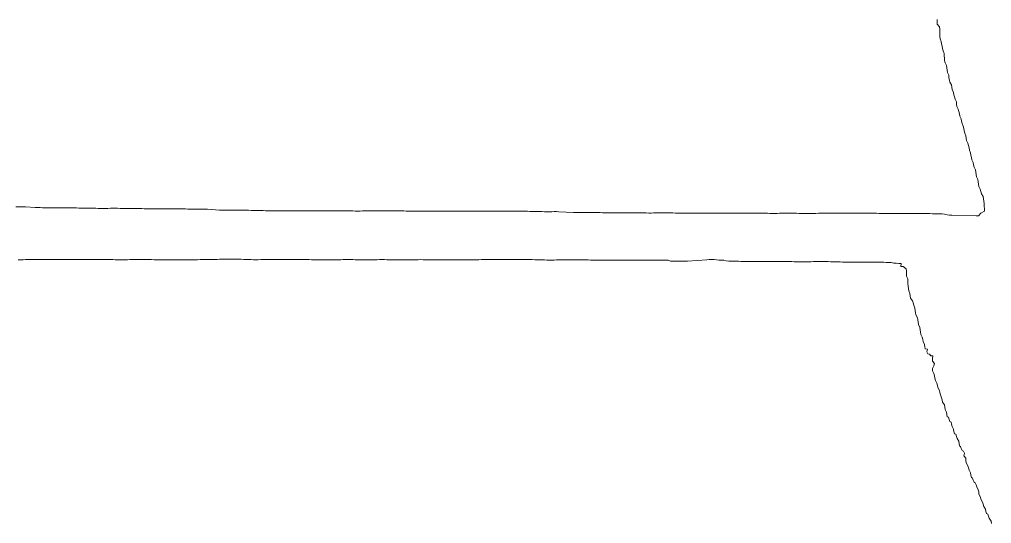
# Model space of a CAD drawing. Extents: x -16 to 11205, y -14909 to 147.
# Drawn here: x 5584.5 to 5985.4, y -6819 to -6611 of the extents above; entities that cross this region are included whole.
import ezdxf

# ---------------------------------------------------------------- set-up
doc = ezdxf.new("R2010")
doc.units = 0
doc.layers.get('0').update_dxf_attribs({"color": 1, "linetype": 'CONTINUOUS', "lineweight": 15, "true_color": 0xff0000})

msp = doc.modelspace()

# ---------------------------------------------------------------- linework, layer by layer
for p, q in [((5963, -6612), (5963, -6611)), ((5963, -6613), (5963, -6612)), ((5963.93, -6614.02), (5963, -6613)), ((5964.1, -6614.98), (5963.93, -6614.02)), ((5964.09, -6616.99), (5964.11, -6615.99)), ((5964.13, -6617.99), (5964.09, -6616.99)), ((5964.11, -6615.99), (5964.1, -6614.98)), ((5964.22, -6618.97), (5964.13, -6617.99)), ((5964.68, -6620.06), (5964.22, -6618.97)), ((5964.79, -6621.04), (5964.68, -6620.06)), ((5964.97, -6622.01), (5964.79, -6621.04)), ((5965.21, -6622.95), (5964.97, -6622.01)), ((5965.41, -6623.91), (5965.21, -6622.95)), ((5965.88, -6625.02), (5965.41, -6623.91)), ((5965.9, -6626.02), (5965.88, -6625.02)), ((5965.95, -6627.01), (5965.9, -6626.02)), ((5966.05, -6627.99), (5965.95, -6627.01)), ((5966.21, -6628.96), (5966.05, -6627.99)), ((5966.78, -6630.05), (5966.21, -6628.96)), ((5966.97, -6631.01), (5966.78, -6630.05)), ((5967.14, -6631.97), (5966.97, -6631.01)), ((5967.28, -6632.94), (5967.14, -6631.97)), ((5967.75, -6634.06), (5967.28, -6632.94)), ((5967.85, -6635.04), (5967.75, -6634.06)), ((5968, -6636), (5967.85, -6635.04)), ((5968.21, -6636.94), (5968, -6636)), ((5968.9, -6638.03), (5968.21, -6636.94)), ((5969.08, -6638.98), (5968.9, -6638.03)), ((5969.17, -6639.96), (5969.08, -6638.98)), ((5969.65, -6641.1), (5969.17, -6639.96)), ((5969.81, -6642.06), (5969.65, -6641.1)), ((5970.07, -6642.98), (5969.81, -6642.06)), ((5970.33, -6643.9), (5970.07, -6642.98)), ((5970.92, -6645.02), (5970.33, -6643.9)), ((5971, -6646), (5970.92, -6645.02)), ((5971.1, -6646.97), (5971, -6646)), ((5971.7, -6648.09), (5971.1, -6646.97)), ((5971.93, -6649.02), (5971.7, -6648.09)), ((5972.12, -6649.96), (5971.93, -6649.02)), ((5972.28, -6650.92), (5972.12, -6649.96)), ((5972.83, -6652.05), (5972.28, -6650.92)), ((5973.02, -6652.99), (5972.83, -6652.05)), ((5973.22, -6653.94), (5973.02, -6652.99)), ((5973.76, -6655.07), (5973.22, -6653.94)), ((5973.93, -6656.02), (5973.76, -6655.07)), ((5974.12, -6656.97), (5973.93, -6656.02)), ((5974.32, -6657.91), (5974.12, -6656.97)), ((5974.85, -6659.04), (5974.32, -6657.91)), ((5974.97, -6660.01), (5974.85, -6659.04)), ((5975.09, -6660.97), (5974.97, -6660.01)), ((5975.63, -6662.11), (5975.09, -6660.97)), ((5975.9, -6663.03), (5975.63, -6662.11)), ((5976.14, -6663.96), (5975.9, -6663.03)), ((5976.3, -6664.92), (5976.14, -6663.96)), ((5976.77, -6666.06), (5976.3, -6664.92)), ((5976.91, -6667.02), (5976.77, -6666.06)), ((5977.08, -6667.98), (5976.91, -6667.02)), ((5977.27, -6668.92), (5977.08, -6667.98)), ((5977.82, -6670.05), (5977.27, -6668.92)), ((5978, -6671), (5977.82, -6670.05)), ((5978.2, -6671.94), (5978, -6671)), ((5978.77, -6673.06), (5978.2, -6671.94)), ((5978.95, -6674.01), (5978.77, -6673.06)), ((5979.11, -6674.97), (5978.95, -6674.01)), ((5979.25, -6675.94), (5979.11, -6674.97)), ((5979.73, -6677.06), (5979.25, -6675.94)), ((5979.87, -6678.03), (5979.73, -6677.06)), ((5980.02, -6678.99), (5979.87, -6678.03)), ((5980.18, -6679.95), (5980.02, -6678.99)), ((5980.77, -6681.07), (5980.18, -6679.95)), ((5981.02, -6681.99), (5980.77, -6681.07)), ((5981.27, -6682.92), (5981.02, -6681.99)), ((5981.88, -6684.03), (5981.27, -6682.92)), ((5982.04, -6684.99), (5981.88, -6684.03)), ((5982.19, -6685.97), (5982.04, -6684.99)), ((5982.33, -6686.98), (5982.19, -6685.97)), ((5982.42, -6688.02), (5982.33, -6686.98)), ((5583, -6688.34), (5586, -6688.36)), ((5586, -6688.36), (5587, -6688.36)), ((5587, -6688.36), (5591, -6688.65)), ((5591, -6688.65), (5592, -6688.65)), ((5592, -6688.65), (5593, -6688.65)), ((5593, -6688.65), (5594.01, -6688.67)), ((5594.01, -6688.67), (5595.01, -6688.69)), ((5595.01, -6688.69), (5596.01, -6688.71)), ((5596.01, -6688.71), (5597.01, -6688.73)), ((5597.01, -6688.73), (5598, -6688.75)), ((5598, -6688.75), (5599, -6688.77)), ((5599, -6688.77), (5600, -6688.77)), ((5600, -6688.77), (5601, -6688.76)), ((5601, -6688.76), (5602, -6688.76)), ((5602, -6688.76), (5603, -6688.76)), ((5603, -6688.76), (5604, -6688.77)), ((5604, -6688.77), (5605, -6688.78)), ((5605, -6688.78), (5606, -6688.79)), ((5606, -6688.79), (5607, -6688.8)), ((5607, -6688.8), (5608, -6688.8)), ((5608, -6688.8), (5609, -6688.81)), ((5609, -6688.81), (5610, -6688.82)), ((5610, -6688.82), (5611, -6688.84)), ((5611, -6688.84), (5612, -6688.85)), ((5612, -6688.85), (5613, -6688.87)), ((5613, -6688.87), (5614, -6688.89)), ((5614, -6688.89), (5615, -6688.91)), ((5615, -6688.91), (5616, -6688.93)), ((5616, -6688.93), (5617, -6688.95)), ((5617, -6688.95), (5618, -6688.95)), ((5618, -6688.95), (5619, -6688.95)), ((5619, -6688.95), (5620, -6688.95)), ((5620, -6688.95), (5621, -6688.94)), ((5621, -6688.94), (5622, -6688.93)), ((5622, -6688.93), (5623, -6688.92)), ((5623, -6688.92), (5624, -6688.92)), ((5624, -6688.92), (5625, -6688.93)), ((5625, -6688.93), (5626, -6688.95)), ((5626, -6688.95), (5627, -6688.97)), ((5627, -6688.97), (5628, -6688.99)), ((5628, -6688.99), (5629, -6689)), ((5629, -6689), (5630, -6689.01)), ((5630, -6689.01), (5631, -6689.02)), ((5631, -6689.02), (5632, -6689.03)), ((5632, -6689.03), (5633, -6689.04)), ((5633, -6689.04), (5634, -6689.05)), ((5634, -6689.05), (5635, -6689.06)), ((5635, -6689.06), (5636, -6689.08)), ((5636, -6689.08), (5637, -6689.09)), ((5637, -6689.09), (5638, -6689.09)), ((5638, -6689.09), (5639, -6689.1)), ((5639, -6689.1), (5640, -6689.1)), ((5640, -6689.1), (5641, -6689.11)), ((5641, -6689.11), (5642, -6689.12)), ((5642, -6689.12), (5643, -6689.13)), ((5643, -6689.13), (5644, -6689.13)), ((5644, -6689.13), (5645, -6689.14)), ((5645, -6689.14), (5646, -6689.14)), ((5646, -6689.14), (5647, -6689.14)), ((5647, -6689.14), (5648, -6689.16)), ((5648, -6689.16), (5649, -6689.17)), ((5649, -6689.17), (5650, -6689.19)), ((5650, -6689.19), (5651, -6689.19)), ((5651, -6689.19), (5652, -6689.19)), ((5652, -6689.19), (5653, -6689.19)), ((5653, -6689.19), (5654, -6689.22)), ((5654, -6689.22), (5655, -6689.23)), ((5655, -6689.23), (5655.99, -6689.24)), ((5655.99, -6689.24), (5656.99, -6689.25)), ((5656.99, -6689.25), (5657.99, -6689.27)), ((5657.99, -6689.27), (5658.99, -6689.29)), ((5658.99, -6689.29), (5659.99, -6689.31)), ((5659.99, -6689.31), (5660.99, -6689.32)), ((5660.99, -6689.32), (5661.99, -6689.34)), ((5661.99, -6689.34), (5667, -6689.71)), ((5667, -6689.71), (5668, -6689.71)), ((5668, -6689.71), (5669, -6689.71)), ((5669, -6689.71), (5670, -6689.7)), ((5670, -6689.7), (5671, -6689.7)), ((5671, -6689.7), (5672, -6689.7)), ((5672, -6689.7), (5673, -6689.71)), ((5673, -6689.71), (5674, -6689.72)), ((5674, -6689.72), (5675, -6689.73)), ((5675, -6689.73), (5676, -6689.72)), ((5676, -6689.72), (5677, -6689.73)), ((5677, -6689.73), (5678, -6689.74)), ((5678, -6689.74), (5679, -6689.76)), ((5679, -6689.76), (5680, -6689.77)), ((5680, -6689.77), (5681.01, -6689.78)), ((5681.01, -6689.78), (5682.01, -6689.79)), ((5682.01, -6689.79), (5683.01, -6689.82)), ((5683.01, -6689.82), (5684, -6689.86)), ((5684, -6689.86), (5685, -6689.9)), ((5685, -6689.9), (5686, -6689.92)), ((5686, -6689.92), (5687, -6689.93)), ((5687, -6689.93), (5688, -6689.94)), ((5688, -6689.94), (5689, -6689.95)), ((5689, -6689.95), (5690, -6689.96)), ((5690, -6689.96), (5691, -6689.98)), ((5691, -6689.98), (5692, -6690)), ((5692, -6690), (5693, -6690)), ((5693, -6690), (5694, -6690)), ((5694, -6690), (5695, -6689.99)), ((5695, -6689.99), (5696, -6689.96)), ((5696, -6689.96), (5697, -6689.95)), ((5697, -6689.95), (5698, -6689.94)), ((5698, -6689.94), (5699, -6689.93)), ((5699, -6689.93), (5700, -6689.93)), ((5700, -6689.93), (5701, -6689.93)), ((5701, -6689.93), (5702, -6689.93)), ((5702, -6689.93), (5703, -6689.95)), ((5703, -6689.95), (5704, -6689.97)), ((5704, -6689.97), (5705, -6689.98)), ((5705, -6689.98), (5706, -6689.99)), ((5706, -6689.99), (5707, -6690.01)), ((5707, -6690.01), (5708, -6690.02)), ((5708, -6690.02), (5709, -6690.02)), ((5709, -6690.02), (5710, -6690.01)), ((5710, -6690.01), (5711, -6689.99)), ((5711, -6689.99), (5712, -6689.97)), ((5712, -6689.97), (5713, -6689.97)), ((5713, -6689.97), (5714, -6689.98)), ((5714, -6689.98), (5715, -6689.99)), ((5715, -6689.99), (5716, -6690)), ((5716, -6690), (5717, -6690)), ((5717, -6690), (5718, -6689.99)), ((5718, -6689.99), (5719, -6689.99)), ((5719, -6689.99), (5720, -6690)), ((5720, -6690), (5721, -6690.01)), ((5721, -6690.01), (5722, -6690.03)), ((5722, -6690.03), (5723, -6690.04)), ((5723, -6690.04), (5724, -6690.05)), ((5724, -6690.05), (5725, -6690.04)), ((5725, -6690.04), (5726, -6690.03)), ((5726, -6690.03), (5727, -6690)), ((5727, -6690), (5728, -6689.98)), ((5728, -6689.98), (5729, -6689.96)), ((5729, -6689.96), (5730, -6689.95)), ((5730, -6689.95), (5731, -6689.95)), ((5731, -6689.95), (5732, -6689.94)), ((5732, -6689.94), (5733, -6689.94)), ((5733, -6689.94), (5734, -6689.93)), ((5734, -6689.93), (5735, -6689.94)), ((5735, -6689.94), (5736, -6689.93)), ((5736, -6689.93), (5737, -6689.93)), ((5737, -6689.93), (5738, -6689.93)), ((5738, -6689.93), (5739, -6689.94)), ((5739, -6689.94), (5740, -6689.96)), ((5740, -6689.96), (5741, -6689.98)), ((5741, -6689.98), (5742, -6690)), ((5742, -6690), (5743, -6690.01)), ((5743, -6690.01), (5744, -6690.04)), ((5744, -6690.04), (5745, -6690.06)), ((5745, -6690.06), (5746, -6690.1)), ((5746, -6690.1), (5747, -6690.12)), ((5747, -6690.12), (5748, -6690.13)), ((5748, -6690.13), (5749, -6690.11)), ((5749, -6690.11), (5750, -6690.09)), ((5750, -6690.09), (5751, -6690.07)), ((5751, -6690.07), (5752, -6690.07)), ((5752, -6690.07), (5753, -6690.07)), ((5753, -6690.07), (5754, -6690.07)), ((5754, -6690.07), (5755, -6690.07)), ((5755, -6690.07), (5756, -6690.07)), ((5756, -6690.07), (5757, -6690.07)), ((5757, -6690.07), (5758, -6690.07)), ((5758, -6690.07), (5759, -6690.07)), ((5759, -6690.07), (5760, -6690.06)), ((5760, -6690.06), (5761, -6690.06)), ((5761, -6690.06), (5762, -6690.05)), ((5762, -6690.05), (5763, -6690.06)), ((5763, -6690.06), (5764, -6690.06)), ((5764, -6690.06), (5765, -6690.06)), ((5765, -6690.06), (5766, -6690.06)), ((5766, -6690.06), (5767, -6690.06)), ((5767, -6690.06), (5768, -6690.05)), ((5768, -6690.05), (5769, -6690.05)), ((5769, -6690.05), (5770, -6690.05)), ((5770, -6690.05), (5771, -6690.05)), ((5771, -6690.05), (5772, -6690.05)), ((5772, -6690.05), (5773, -6690.06)), ((5773, -6690.06), (5774, -6690.07)), ((5774, -6690.07), (5775, -6690.06)), ((5775, -6690.06), (5776, -6690.05)), ((5776, -6690.05), (5777, -6690.05)), ((5777, -6690.05), (5778, -6690.04)), ((5778, -6690.04), (5779, -6690.05)), ((5779, -6690.05), (5780, -6690.06)), ((5780, -6690.06), (5781, -6690.07)), ((5781, -6690.07), (5782, -6690.07)), ((5782, -6690.07), (5783, -6690.07)), ((5783, -6690.07), (5784, -6690.07)), ((5784, -6690.07), (5785, -6690.07)), ((5785, -6690.07), (5786, -6690.08)), ((5786, -6690.08), (5787, -6690.09)), ((5787, -6690.09), (5788, -6690.09)), ((5788, -6690.09), (5789, -6690.09)), ((5789, -6690.09), (5790, -6690.09)), ((5790, -6690.09), (5791, -6690.1)), ((5791, -6690.1), (5792, -6690.11)), ((5792, -6690.11), (5793, -6690.13)), ((5793, -6690.13), (5794, -6690.15)), ((5794, -6690.15), (5794.99, -6690.18)), ((5794.99, -6690.18), (5795.99, -6690.21)), ((5795.99, -6690.21), (5796.99, -6690.23)), ((5796.99, -6690.23), (5797.99, -6690.26)), ((5797.99, -6690.26), (5798.99, -6690.29)), ((5798.99, -6690.29), (5799.99, -6690.31)), ((5799.99, -6690.31), (5801, -6690.32)), ((5801, -6690.32), (5802, -6690.32)), ((5802, -6690.32), (5803, -6690.32)), ((5803, -6690.32), (5804, -6690.32)), ((5804, -6690.32), (5805, -6690.31)), ((5805, -6690.31), (5806, -6690.31)), ((5806, -6690.31), (5807, -6690.32)), ((5807, -6690.32), (5813, -6690.69)), ((5813, -6690.69), (5814, -6690.69)), ((5814, -6690.69), (5815, -6690.67)), ((5815, -6690.67), (5816, -6690.67)), ((5816, -6690.67), (5817, -6690.66)), ((5817, -6690.66), (5818, -6690.66)), ((5818, -6690.66), (5819, -6690.67)), ((5819, -6690.67), (5820, -6690.68)), ((5820, -6690.68), (5821, -6690.68)), ((5821, -6690.68), (5822, -6690.69)), ((5822, -6690.69), (5823.01, -6690.7)), ((5823.01, -6690.7), (5824.01, -6690.72)), ((5824.01, -6690.72), (5825.01, -6690.75)), ((5825.01, -6690.75), (5826.01, -6690.78)), ((5826.01, -6690.78), (5827, -6690.8)), ((5827, -6690.8), (5828, -6690.82)), ((5828, -6690.82), (5829, -6690.82)), ((5829, -6690.82), (5830, -6690.81)), ((5830, -6690.81), (5831, -6690.79)), ((5831, -6690.79), (5832, -6690.79)), ((5832, -6690.79), (5833, -6690.79)), ((5833, -6690.79), (5834, -6690.79)), ((5834, -6690.79), (5835, -6690.79)), ((5835, -6690.79), (5836, -6690.79)), ((5836, -6690.79), (5837, -6690.79)), ((5837, -6690.79), (5838, -6690.8)), ((5838, -6690.8), (5839, -6690.81)), ((5839, -6690.81), (5840, -6690.82)), ((5840, -6690.82), (5841, -6690.83)), ((5841, -6690.83), (5842, -6690.84)), ((5842, -6690.84), (5843, -6690.86)), ((5843, -6690.86), (5844, -6690.87)), ((5844, -6690.87), (5845, -6690.87)), ((5845, -6690.87), (5846, -6690.86)), ((5846, -6690.86), (5847, -6690.84)), ((5847, -6690.84), (5848, -6690.83)), ((5848, -6690.83), (5849, -6690.82)), ((5849, -6690.82), (5850, -6690.81)), ((5850, -6690.81), (5851, -6690.81)), ((5851, -6690.81), (5852, -6690.81)), ((5852, -6690.81), (5853, -6690.83)), ((5853, -6690.83), (5854, -6690.85)), ((5854, -6690.85), (5855, -6690.88)), ((5855, -6690.88), (5856, -6690.92)), ((5856, -6690.92), (5857, -6690.94)), ((5857, -6690.94), (5858, -6690.96)), ((5858, -6690.96), (5859, -6690.97)), ((5859, -6690.97), (5860, -6690.97)), ((5860, -6690.97), (5861, -6690.97)), ((5861, -6690.97), (5862, -6690.96)), ((5862, -6690.96), (5863, -6690.96)), ((5863, -6690.96), (5864, -6690.96)), ((5864, -6690.96), (5865, -6690.95)), ((5865, -6690.95), (5866, -6690.95)), ((5866, -6690.95), (5867, -6690.94)), ((5867, -6690.94), (5868, -6690.92)), ((5868, -6690.92), (5869, -6690.91)), ((5869, -6690.91), (5870, -6690.9)), ((5870, -6690.9), (5871, -6690.89)), ((5871, -6690.89), (5872, -6690.88)), ((5872, -6690.88), (5873, -6690.88)), ((5873, -6690.88), (5874, -6690.88)), ((5874, -6690.88), (5875, -6690.88)), ((5875, -6690.88), (5876, -6690.88)), ((5876, -6690.88), (5877, -6690.89)), ((5877, -6690.89), (5878, -6690.9)), ((5878, -6690.9), (5879, -6690.92)), ((5879, -6690.92), (5880, -6690.94)), ((5880, -6690.94), (5881, -6690.94)), ((5881, -6690.94), (5882, -6690.94)), ((5882, -6690.94), (5883, -6690.94)), ((5883, -6690.94), (5884, -6690.94)), ((5884, -6690.94), (5885, -6690.94)), ((5885, -6690.94), (5886, -6690.94)), ((5886, -6690.94), (5887, -6690.93)), ((5887, -6690.93), (5888, -6690.94)), ((5888, -6690.94), (5889, -6690.94)), ((5889, -6690.94), (5890, -6690.95)), ((5890, -6690.95), (5891, -6690.97)), ((5891, -6690.97), (5892, -6690.99)), ((5892, -6690.99), (5893, -6691)), ((5893, -6691), (5894, -6691.01)), ((5894, -6691.01), (5895, -6691.01)), ((5895, -6691.01), (5896, -6691.01)), ((5896, -6691.01), (5897, -6691.01)), ((5897, -6691.01), (5898, -6691)), ((5898, -6691), (5899, -6690.99)), ((5899, -6690.99), (5900, -6690.98)), ((5900, -6690.98), (5901, -6690.97)), ((5901, -6690.97), (5902, -6690.97)), ((5902, -6690.97), (5903, -6690.97)), ((5903, -6690.97), (5904, -6690.98)), ((5904, -6690.98), (5905, -6691)), ((5905, -6691), (5906, -6691.02)), ((5906, -6691.02), (5907, -6691.03)), ((5907, -6691.03), (5908, -6691.04)), ((5908, -6691.04), (5909, -6691.05)), ((5909, -6691.05), (5910, -6691.05)), ((5910, -6691.05), (5911, -6691.03)), ((5911, -6691.03), (5912, -6691.02)), ((5912, -6691.02), (5913, -6691.01)), ((5913, -6691.01), (5914, -6691)), ((5914, -6691), (5915, -6690.98)), ((5915, -6690.98), (5916, -6690.97)), ((5916, -6690.97), (5917, -6690.95)), ((5917, -6690.95), (5918, -6690.93)), ((5918, -6690.93), (5919, -6690.92)), ((5919, -6690.92), (5920, -6690.9)), ((5920, -6690.9), (5921, -6690.89)), ((5921, -6690.89), (5922, -6690.88)), ((5922, -6690.88), (5923, -6690.89)), ((5923, -6690.89), (5924, -6690.9)), ((5924, -6690.9), (5925, -6690.92)), ((5925, -6690.92), (5926, -6690.94)), ((5926, -6690.94), (5927, -6690.95)), ((5927, -6690.95), (5928, -6690.96)), ((5928, -6690.96), (5929, -6690.97)), ((5929, -6690.97), (5930, -6690.97)), ((5930, -6690.97), (5931, -6690.96)), ((5931, -6690.96), (5932, -6690.96)), ((5932, -6690.96), (5933, -6690.96)), ((5933, -6690.96), (5934, -6690.96)), ((5934, -6690.96), (5935, -6690.97)), ((5935, -6690.97), (5936, -6690.97)), ((5936, -6690.97), (5937, -6690.97)), ((5937, -6690.97), (5938, -6690.99)), ((5938, -6690.99), (5939, -6691.01)), ((5939, -6691.01), (5940, -6691.02)), ((5940, -6691.02), (5941, -6691.01)), ((5941, -6691.01), (5942, -6691.02)), ((5942, -6691.02), (5943, -6691.03)), ((5943, -6691.03), (5944, -6691.04)), ((5944, -6691.04), (5945, -6691.05)), ((5945, -6691.05), (5946, -6691.06)), ((5946, -6691.06), (5947, -6691.06)), ((5947, -6691.06), (5948, -6691.06)), ((5948, -6691.06), (5949, -6691.06)), ((5949, -6691.06), (5950, -6691.07)), ((5950, -6691.07), (5951, -6691.08)), ((5951, -6691.08), (5952, -6691.08)), ((5952, -6691.08), (5953, -6691.08)), ((5953, -6691.08), (5954, -6691.08)), ((5954, -6691.08), (5955, -6691.07)), ((5955, -6691.07), (5956, -6691.07)), ((5956, -6691.07), (5957, -6691.06)), ((5957, -6691.06), (5958, -6691.06)), ((5958, -6691.06), (5959, -6691.08)), ((5959, -6691.08), (5960, -6691.11)), ((5980, -6692), (5981, -6691)), ((5981, -6691), (5982.43, -6690.16)), ((5982.46, -6689.08), (5982.42, -6688.02)), ((5982.43, -6690.16), (5982.46, -6689.08)), ((5960, -6691.11), (5960.99, -6691.15)), ((5960.99, -6691.15), (5961.99, -6691.19)), ((5961.99, -6691.19), (5962.99, -6691.21)), ((5962.99, -6691.21), (5963.99, -6691.23)), ((5963.99, -6691.23), (5964.99, -6691.25)), ((5964.99, -6691.25), (5965.98, -6691.29)), ((5965.98, -6691.29), (5967.03, -6691.66)), ((5967.03, -6691.66), (5968.02, -6691.73)), ((5968.02, -6691.73), (5969.02, -6691.81)), ((5969.02, -6691.81), (5979, -6692)), ((5979, -6692), (5980, -6692)), ((5585, -6710.13), (5584, -6710.14)), ((5586, -6710.12), (5585, -6710.13)), ((5587, -6710.11), (5586, -6710.12)), ((5588, -6710.1), (5587, -6710.11)), ((5589, -6710.09), (5588, -6710.1)), ((5590, -6710.09), (5589, -6710.09)), ((5591, -6710.1), (5590, -6710.09)), ((5592, -6710.1), (5591, -6710.1)), ((5593, -6710.11), (5592, -6710.1)), ((5594, -6710.09), (5593, -6710.11)), ((5595, -6710.06), (5594, -6710.09)), ((5596, -6710.05), (5595, -6710.06)), ((5597, -6710.04), (5596, -6710.05)), ((5598, -6710.03), (5597, -6710.04)), ((5599, -6710.03), (5598, -6710.03)), ((5600, -6710.02), (5599, -6710.03)), ((5601, -6710.02), (5600, -6710.02)), ((5602, -6710.03), (5601, -6710.02)), ((5603, -6710.03), (5602, -6710.03)), ((5604, -6710.03), (5603, -6710.03)), ((5605, -6710.03), (5604, -6710.03)), ((5606, -6710.03), (5605, -6710.03)), ((5607, -6710.02), (5606, -6710.03)), ((5608, -6710.02), (5607, -6710.02)), ((5609, -6710.04), (5608, -6710.02)), ((5610, -6710.06), (5609, -6710.04)), ((5611, -6710.08), (5610, -6710.06)), ((5612, -6710.09), (5611, -6710.08)), ((5613, -6710.09), (5612, -6710.09)), ((5614, -6710.08), (5613, -6710.09)), ((5615, -6710.07), (5614, -6710.08)), ((5616, -6710.06), (5615, -6710.07)), ((5617, -6710.05), (5616, -6710.06)), ((5618, -6710.05), (5617, -6710.05)), ((5619, -6710.05), (5618, -6710.05)), ((5620, -6710.05), (5619, -6710.05)), ((5621, -6710.06), (5620, -6710.05)), ((5622, -6710.07), (5621, -6710.06)), ((5623, -6710.1), (5622, -6710.07)), ((5624, -6710.13), (5623, -6710.1)), ((5625, -6710.15), (5624, -6710.13)), ((5626, -6710.16), (5625, -6710.15)), ((5627, -6710.16), (5626, -6710.16)), ((5628, -6710.14), (5627, -6710.16)), ((5629, -6710.12), (5628, -6710.14)), ((5630, -6710.1), (5629, -6710.12)), ((5631, -6710.08), (5630, -6710.1)), ((5632, -6710.05), (5631, -6710.08)), ((5633, -6710.02), (5632, -6710.05)), ((5634, -6710.01), (5633, -6710.02)), ((5635, -6710.01), (5634, -6710.01)), ((5636, -6710.03), (5635, -6710.01)), ((5637, -6710.05), (5636, -6710.03)), ((5638, -6710.08), (5637, -6710.05)), ((5639, -6710.11), (5638, -6710.08)), ((5640, -6710.14), (5639, -6710.11)), ((5640.99, -6710.18), (5640, -6710.14)), ((5642, -6710.2), (5640.99, -6710.18)), ((5643, -6710.21), (5642, -6710.2)), ((5644, -6710.21), (5643, -6710.21)), ((5645, -6710.22), (5644, -6710.21)), ((5646, -6710.22), (5645, -6710.22)), ((5647, -6710.22), (5646, -6710.22)), ((5648, -6710.21), (5647, -6710.22)), ((5649, -6710.2), (5648, -6710.21)), ((5650, -6710.19), (5649, -6710.2)), ((5651, -6710.19), (5650, -6710.19)), ((5652, -6710.18), (5651, -6710.19)), ((5653, -6710.18), (5652, -6710.18)), ((5654, -6710.18), (5653, -6710.18)), ((5655, -6710.18), (5654, -6710.18)), ((5656, -6710.17), (5655, -6710.18)), ((5657, -6710.15), (5656, -6710.17)), ((5658, -6710.13), (5657, -6710.15)), ((5659, -6710.11), (5658, -6710.13)), ((5660, -6710.09), (5659, -6710.11)), ((5661, -6710.08), (5660, -6710.09)), ((5662, -6710.07), (5661, -6710.08)), ((5663, -6710.06), (5662, -6710.07)), ((5664, -6710.05), (5663, -6710.06)), ((5665, -6710.03), (5664, -6710.05)), ((5666, -6710), (5665, -6710.03)), ((5667, -6709.98), (5666, -6710)), ((5668, -6709.95), (5667, -6709.98)), ((5669, -6709.91), (5668, -6709.95)), ((5670, -6709.88), (5669, -6709.91)), ((5671, -6709.87), (5670, -6709.88)), ((5672, -6709.86), (5671, -6709.87)), ((5673, -6709.87), (5672, -6709.86)), ((5674, -6709.89), (5673, -6709.87)), ((5675, -6709.92), (5674, -6709.89)), ((5676, -6709.96), (5675, -6709.92)), ((5677, -6710), (5676, -6709.96)), ((5678, -6710.04), (5677, -6710)), ((5679, -6710.08), (5678, -6710.04)), ((5680, -6710.11), (5679, -6710.08)), ((5681, -6710.12), (5680, -6710.11)), ((5682, -6710.13), (5681, -6710.12)), ((5683, -6710.13), (5682, -6710.13)), ((5684, -6710.11), (5683, -6710.13)), ((5685, -6710.1), (5684, -6710.11)), ((5686, -6710.09), (5685, -6710.1)), ((5687, -6710.1), (5686, -6710.09)), ((5688, -6710.09), (5687, -6710.1)), ((5689, -6710.08), (5688, -6710.09)), ((5690, -6710.06), (5689, -6710.08)), ((5691, -6710.04), (5690, -6710.06)), ((5692, -6710.02), (5691, -6710.04)), ((5693, -6710), (5692, -6710.02)), ((5694, -6709.99), (5693, -6710)), ((5695, -6709.99), (5694, -6709.99)), ((5696, -6710), (5695, -6709.99)), ((5697, -6710), (5696, -6710)), ((5698, -6710.01), (5697, -6710)), ((5699, -6710.01), (5698, -6710.01)), ((5700, -6710.01), (5699, -6710.01)), ((5701, -6710.02), (5700, -6710.01)), ((5702, -6710.04), (5701, -6710.02)), ((5703, -6710.07), (5702, -6710.04)), ((5704, -6710.1), (5703, -6710.07)), ((5705, -6710.12), (5704, -6710.1)), ((5706, -6710.13), (5705, -6710.12)), ((5707, -6710.14), (5706, -6710.13)), ((5708, -6710.14), (5707, -6710.14)), ((5709, -6710.14), (5708, -6710.14)), ((5710, -6710.14), (5709, -6710.14)), ((5711, -6710.14), (5710, -6710.14)), ((5712, -6710.15), (5711, -6710.14)), ((5713, -6710.16), (5712, -6710.15)), ((5714, -6710.15), (5713, -6710.16)), ((5715, -6710.14), (5714, -6710.15)), ((5716, -6710.13), (5715, -6710.14)), ((5717, -6710.12), (5716, -6710.13)), ((5718, -6710.11), (5717, -6710.12)), ((5719, -6710.09), (5718, -6710.11)), ((5720, -6710.09), (5719, -6710.09)), ((5721, -6710.09), (5720, -6710.09)), ((5722, -6710.11), (5721, -6710.09)), ((5723, -6710.14), (5722, -6710.11)), ((5724, -6710.16), (5723, -6710.14)), ((5725, -6710.17), (5724, -6710.16)), ((5726, -6710.18), (5725, -6710.17)), ((5727, -6710.18), (5726, -6710.18)), ((5728, -6710.17), (5727, -6710.18)), ((5729, -6710.16), (5728, -6710.17)), ((5730, -6710.15), (5729, -6710.16)), ((5731, -6710.13), (5730, -6710.15)), ((5732, -6710.12), (5731, -6710.13)), ((5733, -6710.11), (5732, -6710.12)), ((5734, -6710.11), (5733, -6710.11)), ((5735, -6710.11), (5734, -6710.11)), ((5736, -6710.12), (5735, -6710.11)), ((5737, -6710.13), (5736, -6710.12)), ((5738, -6710.14), (5737, -6710.13)), ((5739, -6710.14), (5738, -6710.14)), ((5740, -6710.13), (5739, -6710.14)), ((5741, -6710.12), (5740, -6710.13)), ((5742, -6710.12), (5741, -6710.12)), ((5743, -6710.12), (5742, -6710.12)), ((5744, -6710.13), (5743, -6710.12)), ((5745, -6710.14), (5744, -6710.13)), ((5746, -6710.14), (5745, -6710.14)), ((5747, -6710.14), (5746, -6710.14)), ((5748, -6710.13), (5747, -6710.14)), ((5749, -6710.12), (5748, -6710.13)), ((5750, -6710.11), (5749, -6710.12)), ((5751, -6710.12), (5750, -6710.11)), ((5752, -6710.14), (5751, -6710.12)), ((5753, -6710.17), (5752, -6710.14)), ((5754, -6710.2), (5753, -6710.17)), ((5755, -6710.21), (5754, -6710.2)), ((5756, -6710.21), (5755, -6710.21)), ((5757, -6710.21), (5756, -6710.21)), ((5758, -6710.19), (5757, -6710.21)), ((5759, -6710.18), (5758, -6710.19)), ((5760, -6710.18), (5759, -6710.18)), ((5761, -6710.17), (5760, -6710.18)), ((5762, -6710.18), (5761, -6710.17)), ((5763, -6710.19), (5762, -6710.18)), ((5764, -6710.21), (5763, -6710.19)), ((5765, -6710.22), (5764, -6710.21)), ((5766, -6710.23), (5765, -6710.22)), ((5767, -6710.23), (5766, -6710.23)), ((5768, -6710.24), (5767, -6710.23)), ((5769, -6710.23), (5768, -6710.24)), ((5770, -6710.22), (5769, -6710.23)), ((5771, -6710.2), (5770, -6710.22)), ((5772, -6710.18), (5771, -6710.2)), ((5773, -6710.16), (5772, -6710.18)), ((5774, -6710.14), (5773, -6710.16)), ((5775, -6710.11), (5774, -6710.14)), ((5776, -6710.09), (5775, -6710.11)), ((5777, -6710.07), (5776, -6710.09)), ((5778, -6710.06), (5777, -6710.07)), ((5779, -6710.06), (5778, -6710.06)), ((5780, -6710.06), (5779, -6710.06)), ((5781, -6710.04), (5780, -6710.06)), ((5782, -6710.03), (5781, -6710.04)), ((5783, -6710.02), (5782, -6710.03)), ((5784, -6710.03), (5783, -6710.02)), ((5785, -6710.04), (5784, -6710.03)), ((5786, -6710.06), (5785, -6710.04)), ((5787, -6710.07), (5786, -6710.06)), ((5788, -6710.08), (5787, -6710.07)), ((5789, -6710.08), (5788, -6710.08)), ((5790, -6710.07), (5789, -6710.08)), ((5791, -6710.04), (5790, -6710.07)), ((5792, -6710.02), (5791, -6710.04)), ((5793, -6710.01), (5792, -6710.02)), ((5794, -6710.02), (5793, -6710.01)), ((5795, -6710.06), (5794, -6710.02)), ((5796, -6710.11), (5795, -6710.06)), ((5797, -6710.15), (5796, -6710.11)), ((5797.99, -6710.17), (5797, -6710.15)), ((5798.99, -6710.19), (5797.99, -6710.17)), ((5799.99, -6710.22), (5798.99, -6710.19)), ((5800.99, -6710.25), (5799.99, -6710.22)), ((5801.99, -6710.28), (5800.99, -6710.25)), ((5803, -6710.29), (5801.99, -6710.28)), ((5804, -6710.28), (5803, -6710.29)), ((5805, -6710.26), (5804, -6710.28)), ((5806, -6710.25), (5805, -6710.26)), ((5807, -6710.25), (5806, -6710.25)), ((5808, -6710.25), (5807, -6710.25)), ((5809, -6710.23), (5808, -6710.25)), ((5810, -6710.2), (5809, -6710.23)), ((5811, -6710.19), (5810, -6710.2)), ((5812, -6710.19), (5811, -6710.19)), ((5813, -6710.21), (5812, -6710.19)), ((5814, -6710.21), (5813, -6710.21)), ((5815, -6710.2), (5814, -6710.21)), ((5816, -6710.18), (5815, -6710.2)), ((5817, -6710.18), (5816, -6710.18)), ((5818, -6710.2), (5817, -6710.18)), ((5819, -6710.24), (5818, -6710.2)), ((5820, -6710.26), (5819, -6710.24)), ((5821, -6710.27), (5820, -6710.26)), ((5822, -6710.27), (5821, -6710.27)), ((5823, -6710.27), (5822, -6710.27)), ((5824, -6710.29), (5823, -6710.27)), ((5825, -6710.3), (5824, -6710.29)), ((5826, -6710.31), (5825, -6710.3)), ((5827, -6710.32), (5826, -6710.31)), ((5828, -6710.34), (5827, -6710.32)), ((5829, -6710.35), (5828, -6710.34)), ((5830, -6710.36), (5829, -6710.35)), ((5831, -6710.37), (5830, -6710.36)), ((5832, -6710.38), (5831, -6710.37)), ((5833, -6710.36), (5832, -6710.38)), ((5834.01, -6710.34), (5833, -6710.36)), ((5835.01, -6710.31), (5834.01, -6710.34)), ((5836, -6710.28), (5835.01, -6710.31)), ((5837, -6710.26), (5836, -6710.28)), ((5838, -6710.26), (5837, -6710.26)), ((5839, -6710.27), (5838, -6710.26)), ((5840, -6710.3), (5839, -6710.27)), ((5841, -6710.31), (5840, -6710.3)), ((5842, -6710.31), (5841, -6710.31)), ((5843, -6710.31), (5842, -6710.31)), ((5844, -6710.32), (5843, -6710.31)), ((5845, -6710.33), (5844, -6710.32)), ((5846, -6710.32), (5845, -6710.33)), ((5847, -6710.32), (5846, -6710.32)), ((5848, -6710.32), (5847, -6710.32)), ((5849, -6710.33), (5848, -6710.32)), ((5849.99, -6710.35), (5849, -6710.33)), ((5850.99, -6710.37), (5849.99, -6710.35)), ((5851.99, -6710.39), (5850.99, -6710.37)), ((5853, -6710.67), (5851.99, -6710.39)), ((5854, -6710.67), (5853, -6710.67)), ((5855, -6710.68), (5854, -6710.67)), ((5856.01, -6710.69), (5855, -6710.68)), ((5857, -6710.71), (5856.01, -6710.69)), ((5858, -6710.72), (5857, -6710.71)), ((5859, -6710.72), (5858, -6710.72)), ((5860, -6710.72), (5859, -6710.72)), ((5868.01, -6710.15), (5860, -6710.72)), ((5869, -6710.09), (5868.01, -6710.15)), ((5870, -6710.07), (5869, -6710.09)), ((5871, -6710.1), (5870, -6710.07)), ((5871.99, -6710.18), (5871, -6710.1)), ((5872.98, -6710.26), (5871.99, -6710.18)), ((5873.98, -6710.33), (5872.98, -6710.26)), ((5874.98, -6710.36), (5873.98, -6710.33)), ((5876.02, -6710.65), (5874.98, -6710.36)), ((5877.01, -6710.67), (5876.02, -6710.65)), ((5878.01, -6710.69), (5877.01, -6710.67)), ((5879.01, -6710.72), (5878.01, -6710.69)), ((5880.01, -6710.75), (5879.01, -6710.72)), ((5881.01, -6710.78), (5880.01, -6710.75)), ((5882.01, -6710.82), (5881.01, -6710.78)), ((5883, -6710.85), (5882.01, -6710.82)), ((5884, -6710.88), (5883, -6710.85)), ((5885, -6710.89), (5884, -6710.88)), ((5886, -6710.89), (5885, -6710.89)), ((5887, -6710.88), (5886, -6710.89)), ((5888, -6710.86), (5887, -6710.88)), ((5889, -6710.86), (5888, -6710.86)), ((5890, -6710.86), (5889, -6710.86)), ((5891, -6710.88), (5890, -6710.86)), ((5892, -6710.88), (5891, -6710.88)), ((5893, -6710.88), (5892, -6710.88)), ((5894, -6710.88), (5893, -6710.88)), ((5895, -6710.88), (5894, -6710.88)), ((5896, -6710.88), (5895, -6710.88)), ((5897, -6710.88), (5896, -6710.88)), ((5898, -6710.89), (5897, -6710.88)), ((5899, -6710.89), (5898, -6710.89)), ((5900, -6710.88), (5899, -6710.89)), ((5901, -6710.88), (5900, -6710.88)), ((5902, -6710.89), (5901, -6710.88)), ((5903, -6710.92), (5902, -6710.89)), ((5904, -6710.95), (5903, -6710.92)), ((5905, -6710.97), (5904, -6710.95)), ((5906, -6710.98), (5905, -6710.97)), ((5907, -6710.98), (5906, -6710.98)), ((5908, -6710.96), (5907, -6710.98)), ((5909, -6710.96), (5908, -6710.96)), ((5910, -6710.95), (5909, -6710.96)), ((5911, -6710.95), (5910, -6710.95)), ((5912, -6710.94), (5911, -6710.95)), ((5913, -6710.94), (5912, -6710.94)), ((5914, -6710.92), (5913, -6710.94)), ((5915, -6710.92), (5914, -6710.92)), ((5916, -6710.92), (5915, -6710.92)), ((5917, -6710.92), (5916, -6710.92)), ((5918, -6710.94), (5917, -6710.92)), ((5919, -6710.96), (5918, -6710.94)), ((5920, -6710.98), (5919, -6710.96)), ((5921, -6711), (5920, -6710.98)), ((5922, -6711.03), (5921, -6711)), ((5923, -6711.06), (5922, -6711.03)), ((5924, -6711.09), (5923, -6711.06)), ((5925, -6711.12), (5924, -6711.09)), ((5926, -6711.14), (5925, -6711.12)), ((5927, -6711.16), (5926, -6711.14)), ((5928, -6711.17), (5927, -6711.16)), ((5929, -6711.17), (5928, -6711.17)), ((5930, -6711.17), (5929, -6711.17)), ((5931, -6711.16), (5930, -6711.17)), ((5932, -6711.15), (5931, -6711.16)), ((5933, -6711.15), (5932, -6711.15)), ((5934, -6711.15), (5933, -6711.15)), ((5935, -6711.15), (5934, -6711.15)), ((5936, -6711.15), (5935, -6711.15)), ((5937, -6711.14), (5936, -6711.15)), ((5938, -6711.14), (5937, -6711.14)), ((5939, -6711.14), (5938, -6711.14)), ((5940, -6711.17), (5939, -6711.14)), ((5940.99, -6711.19), (5940, -6711.17)), ((5941.99, -6711.22), (5940.99, -6711.19)), ((5942.98, -6711.23), (5941.99, -6711.22)), ((5943.98, -6711.26), (5942.98, -6711.23)), ((5945.06, -6711.58), (5943.98, -6711.26)), ((5946.08, -6711.61), (5945.06, -6711.58)), ((5947.12, -6711.65), (5946.08, -6711.61)), ((5948.12, -6711.76), (5947.12, -6711.65)), ((5948, -6713), (5948.12, -6711.76)), ((5949, -6713), (5948, -6713)), ((5950.23, -6713.88), (5949, -6713)), ((5950.27, -6714.91), (5950.23, -6713.88)), ((5950.28, -6715.93), (5950.27, -6714.91)), ((5950.37, -6716.93), (5950.28, -6715.93)), ((5950.88, -6718.02), (5950.37, -6716.93)), ((5950.92, -6719.01), (5950.88, -6718.02)), ((5950.93, -6720.01), (5950.92, -6719.01)), ((5951, -6721), (5950.93, -6720.01)), ((5951.12, -6721.98), (5951, -6721)), ((5951.23, -6722.95), (5951.12, -6721.98)), ((5951.68, -6724.08), (5951.23, -6722.95)), ((5951.8, -6725.06), (5951.68, -6724.08)), ((5952.01, -6726), (5951.8, -6725.06)), ((5952.77, -6727.09), (5952.01, -6726)), ((5953.08, -6727.97), (5952.77, -6727.09)), ((5953.29, -6728.91), (5953.08, -6727.97)), ((5953.77, -6730.06), (5953.29, -6728.91)), ((5953.88, -6731.03), (5953.77, -6730.06)), ((5954.04, -6731.99), (5953.88, -6731.03)), ((5954.24, -6732.93), (5954.04, -6731.99)), ((5954.8, -6734.06), (5954.24, -6732.93)), ((5954.96, -6735.01), (5954.8, -6734.06)), ((5955.13, -6735.96), (5954.96, -6735.01)), ((5955.33, -6736.91), (5955.13, -6735.96)), ((5955.86, -6738.04), (5955.33, -6736.91)), ((5955.98, -6739), (5955.86, -6738.04)), ((5956.1, -6739.97), (5955.98, -6739)), ((5956.25, -6740.93), (5956.1, -6739.97)), ((5956.83, -6742.05), (5956.25, -6740.93)), ((5957.04, -6742.99), (5956.83, -6742.05)), ((5957.22, -6743.93), (5957.04, -6742.99)), ((5957.77, -6745.07), (5957.22, -6743.93)), ((5957.92, -6746.03), (5957.77, -6745.07)), ((5958.06, -6746.97), (5957.92, -6746.03)), ((5959, -6747), (5958.06, -6746.97)), ((5958.7, -6748.19), (5959, -6747)), ((5959.08, -6748.94), (5958.7, -6748.19)), ((5959.79, -6749.17), (5959.08, -6748.94)), ((5960.34, -6749.75), (5959.79, -6749.17)), ((5961.2, -6749.86), (5960.34, -6749.75)), ((5961, -6751), (5961.2, -6749.86)), ((5961, -6752), (5961, -6751)), ((5961.92, -6753), (5961, -6752)), ((5961.02, -6755), (5961.54, -6753.97)), ((5961.08, -6755.99), (5961.02, -6755)), ((5961.54, -6753.97), (5961.92, -6753)), ((5961.61, -6757.08), (5961.08, -6755.99)), ((5961.82, -6758.05), (5961.61, -6757.08)), ((5962.05, -6758.99), (5961.82, -6758.05)), ((5962.25, -6759.92), (5962.05, -6758.99)), ((5962.86, -6761.05), (5962.25, -6759.92)), ((5963.07, -6761.98), (5962.86, -6761.05)), ((5963.28, -6762.91), (5963.07, -6761.98)), ((5963.9, -6764.03), (5963.28, -6762.91)), ((5964.11, -6764.96), (5963.9, -6764.03)), ((5964.28, -6765.91), (5964.11, -6764.96)), ((5964.81, -6767.06), (5964.28, -6765.91)), ((5964.98, -6768.01), (5964.81, -6767.06)), ((5965.22, -6768.92), (5964.98, -6768.01)), ((5965.94, -6770.02), (5965.22, -6768.92)), ((5966.15, -6770.95), (5965.94, -6770.02)), ((5966.28, -6771.92), (5966.15, -6770.95)), ((5966.76, -6773.07), (5966.28, -6771.92)), ((5966.92, -6774.03), (5966.76, -6773.07)), ((5967.15, -6774.94), (5966.92, -6774.03)), ((5967.63, -6775.15), (5967.15, -6774.94)), ((5967.93, -6776.03), (5967.63, -6775.15)), ((5968.2, -6776.91), (5967.93, -6776.03)), ((5968.69, -6777.13), (5968.2, -6776.91)), ((5968.93, -6778.03), (5968.69, -6777.13)), ((5969.11, -6778.96), (5968.93, -6778.03)), ((5969.7, -6780.12), (5969.11, -6778.96)), ((5969.88, -6781.05), (5969.7, -6780.12)), ((5970.13, -6781.94), (5969.88, -6781.05)), ((5970.64, -6782.16), (5970.13, -6781.94)), ((5970.95, -6783.02), (5970.64, -6782.16)), ((5971.23, -6783.9), (5970.95, -6783.02)), ((5971.88, -6785.05), (5971.23, -6783.9)), ((5972.01, -6785.99), (5971.88, -6785.05)), ((5972.16, -6786.93), (5972.01, -6785.99)), ((5972.62, -6787.18), (5972.16, -6786.93)), ((5972.92, -6788.04), (5972.62, -6787.18)), ((5973.29, -6788.85), (5972.92, -6788.04)), ((5973.89, -6789.06), (5973.29, -6788.85)), ((5974.26, -6789.89), (5973.89, -6789.06)), ((5974, -6791), (5974.26, -6789.89)), ((5974.86, -6792.04), (5974, -6791)), ((5974.86, -6793.04), (5974.86, -6792.04)), ((5975, -6794), (5974.86, -6793.04)), ((5975.66, -6795.12), (5975, -6794)), ((5975.95, -6796.02), (5975.66, -6795.12)), ((5976.17, -6796.94), (5975.95, -6796.02)), ((5976.69, -6798.12), (5976.17, -6796.94)), ((5976.88, -6799.05), (5976.69, -6798.12)), ((5977.12, -6799.94), (5976.88, -6799.05)), ((5977.56, -6800.2), (5977.12, -6799.94)), ((5977.88, -6801.06), (5977.56, -6800.2)), ((5978.21, -6801.89), (5977.88, -6801.06)), ((5978.67, -6802.17), (5978.21, -6801.89)), ((5979.01, -6802.99), (5978.67, -6802.17)), ((5979.32, -6803.86), (5979.01, -6802.99)), ((5979.95, -6805.02), (5979.32, -6803.86)), ((5980.1, -6805.97), (5979.95, -6805.02)), ((5980.22, -6806.93), (5980.1, -6805.97)), ((5980.78, -6808.08), (5980.22, -6806.93)), ((5981.02, -6808.99), (5980.78, -6808.08)), ((5981.71, -6810.12), (5981.02, -6808.99)), ((5981.96, -6811.02), (5981.71, -6810.12)), ((5982.18, -6811.92), (5981.96, -6811.02)), ((5982.85, -6813.07), (5982.18, -6811.92)), ((5983.1, -6813.96), (5982.85, -6813.07)), ((5983.36, -6814.84), (5983.1, -6813.96)), ((5983.81, -6815.08), (5983.36, -6814.84)), ((5984.11, -6815.95), (5983.81, -6815.08)), ((5984.46, -6816.84), (5984.11, -6815.95)), ((5985.25, -6817.96), (5984.46, -6816.84)), ((5985.4, -6819), (5985.25, -6817.96))]:
    msp.add_line(p, q)

doc.saveas('drawing.dxf')
